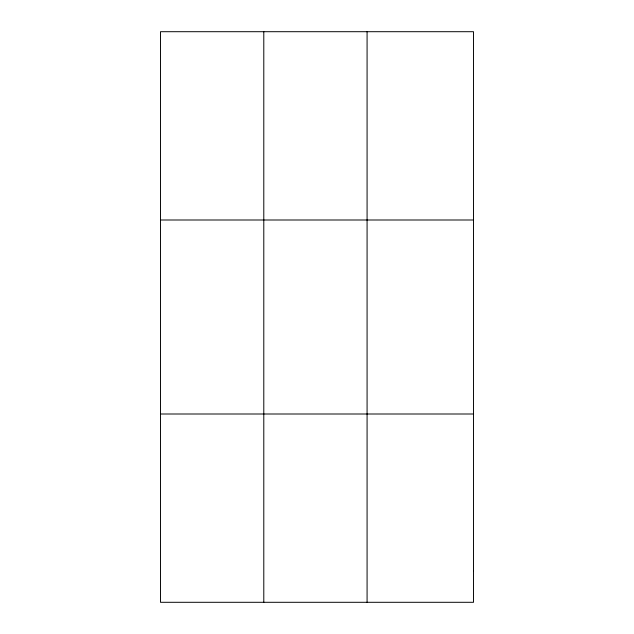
<?xml version="1.0" encoding="UTF-8"?>
<svg xmlns="http://www.w3.org/2000/svg" width="634" height="634" viewBox="0 0 634 634"><rect width="100%" height="100%" fill="white"/><g stroke="black" fill="none" stroke-linecap="round" stroke-linejoin="round"><path stroke-width="0.95" d="M263.792 602.3L263.792 31.7M367.078 602.3L367.078 31.7M160.497 219.998L473.503 219.998M160.497 414.002L473.503 414.002M473.503 570.917L473.503 602.3L160.497 602.3L160.497 31.7L473.503 31.7L473.503 570.917"/></g></svg>
